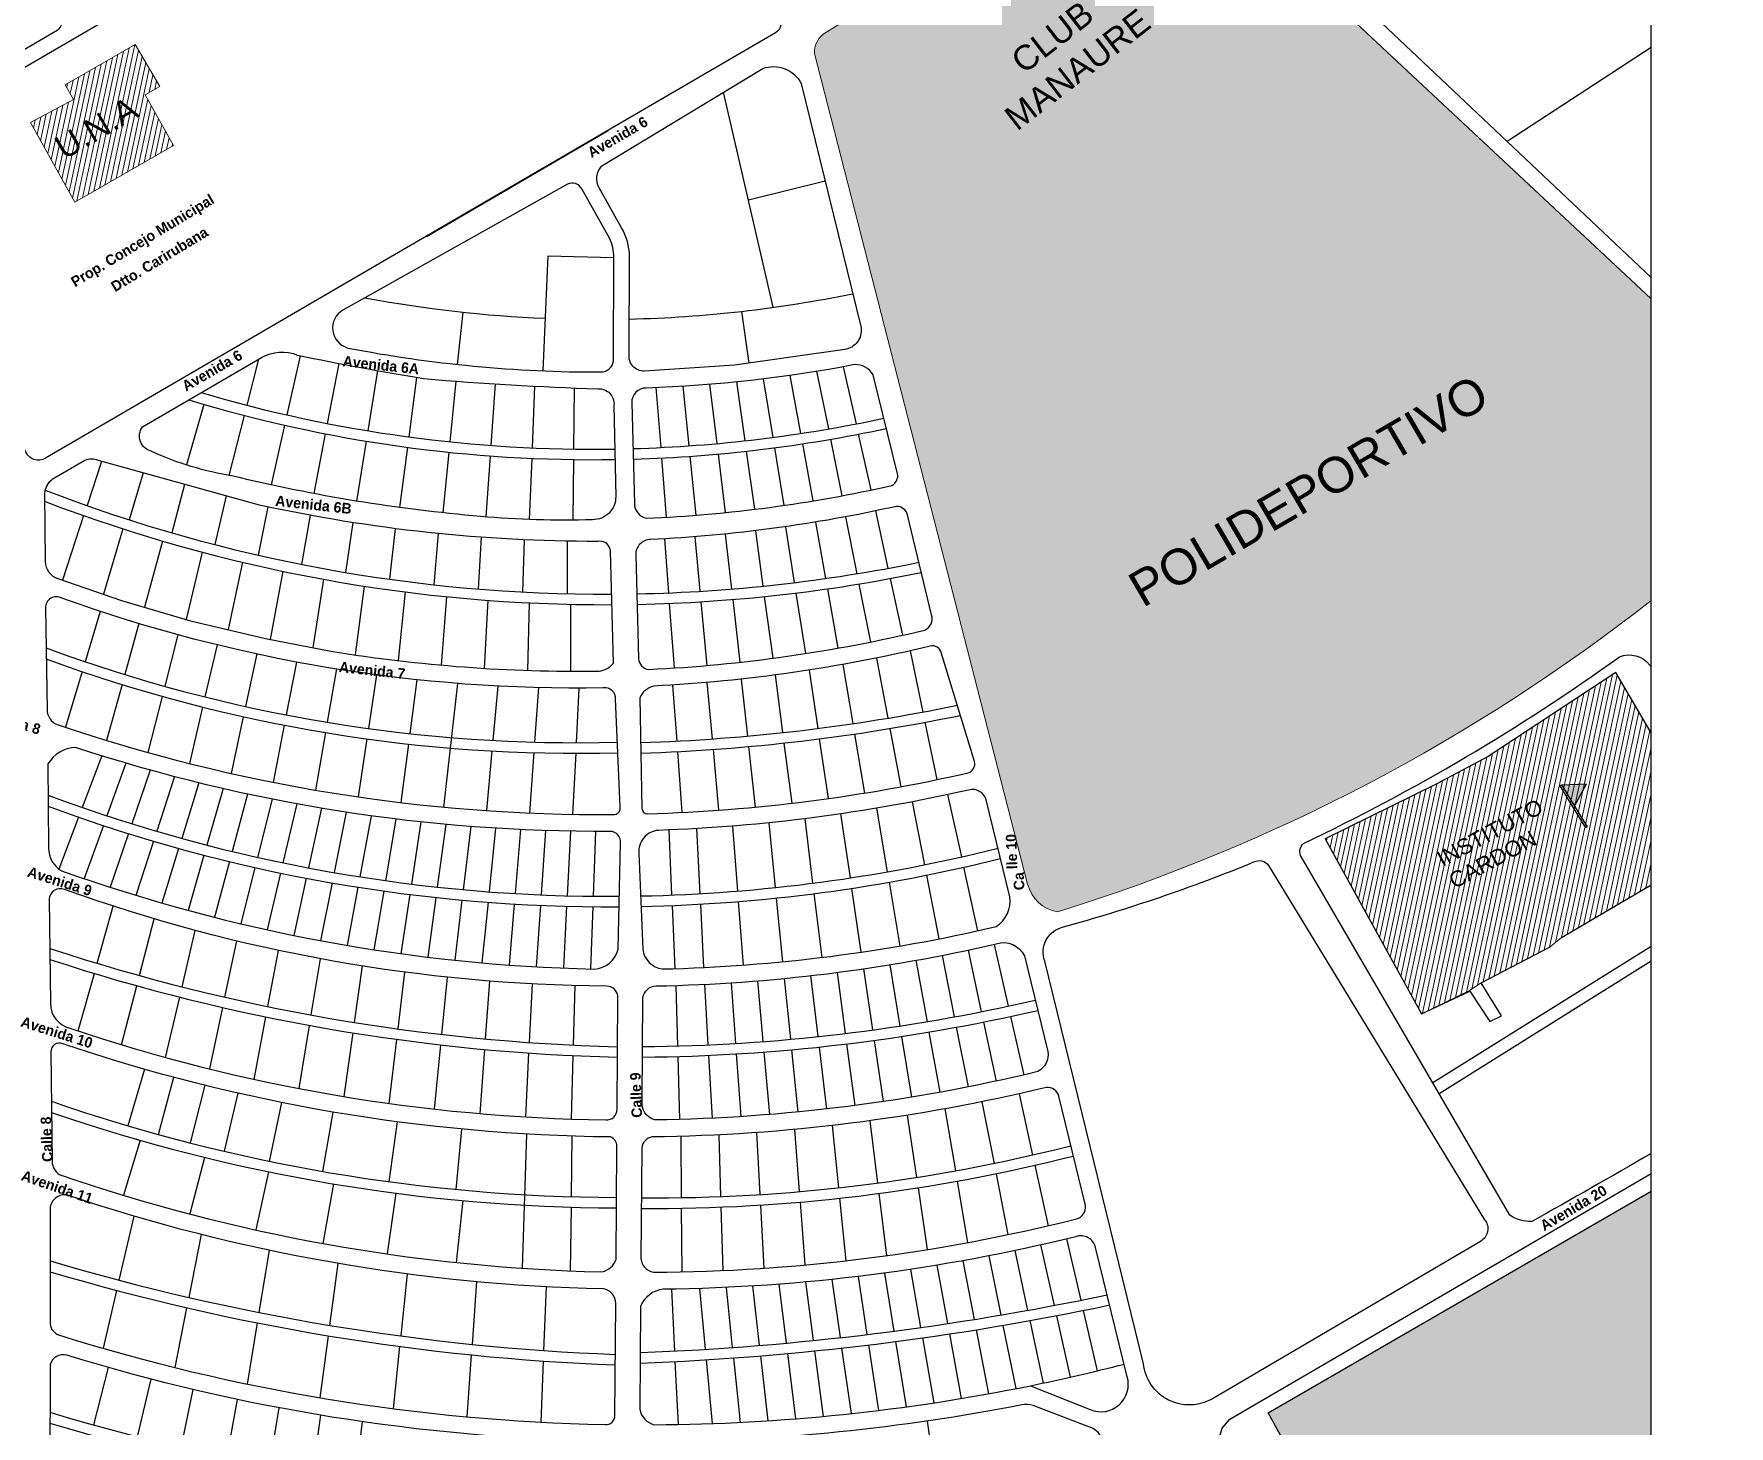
# Model space of a CAD drawing. Header units: millimetres. Extents: x 2890 to 6602, y 1274 to 4283.
# Drawn here: x 4400 to 5206, y 2314 to 2976 of the extents above; entities that cross this region are included whole.
import ezdxf

# ---------------------------------------------------------------- set-up
doc = ezdxf.new("R2010")
doc.units = ezdxf.units.MM
for name, color, linetype, lineweight in [('EDUCACION', 160, 'Continuous', 0), ('ESTADIOS', 90, 'Continuous', 0), ('URB-TRAILERS', 60, 'Continuous', 0)]:
    doc.layers.add(name, color=color, linetype=linetype, lineweight=lineweight)
doc.layers.add('LETRAS', color=7, linetype='Continuous')
doc.styles.add('ROMANS', font='')
doc.styles.get("Standard").update_dxf_attribs({"font": 'arial.ttf'})
doc.styles.get('ROMANS').set_extended_font_data('Berlin Sans FB Demi', bold=True)
pattern_1 = [(78, (-265.4256675649267, -24546.84977734087), (-2.236045415277479, 0.4752861252093981), [])]

msp = doc.modelspace()

# ---------------------------------------------------------------- hatches: boundary and pattern name
msp.add_hatch(color=256).paths.add_polyline_path([(5126.501445958571, 2618.846819277772), (5132.666286965023, 2608.773324023386), (5138.301341926161, 2619.339796374005)])
at = {"layer": 'EDUCACION'}
h = msp.add_hatch(dxfattribs=at)
h.set_pattern_fill('ANSI31', color=256, scale=0.72, angle=33)
h.set_pattern_definition(pattern_1)
h.paths.add_polyline_path([(4448.048227679257, 2971.009086543722), (4414.816669451608, 2951.836387889706), (4418.775549237977, 2944.886326489416), (4398.233285842638, 2933.887474598864), (4419.372955529845, 2896.05103503396), (4466.239122843497, 2922.942042611626), (4452.8118475302, 2947.146528117649), (4459.770286098273, 2951.006675047064)])
h = msp.add_hatch(dxfattribs=at)
h.set_pattern_fill('ANSI31', color=256, scale=0.72, angle=33)
h.set_pattern_definition(pattern_1)
h.paths.add_polyline_path([(5152.277967861452, 2672.333858271281), (5169.070796825161, 2643.654242725765), (5169.070796825161, 2571.292830666199), (5126.401876618742, 2546.193660103402), (5121.130831738183, 2541.834243984114), (5088.306443657557, 2524.62125569667), (5082.70268657742, 2520.938402378829), (5059.80661459646, 2509.881123782055), (5014.025416019203, 2593.222798786045), (5067.000181983915, 2619.164194354808), (5091.475971347478, 2632.301817718088)])
at = {"layer": 'ESTADIOS'}
h = msp.add_hatch(dxfattribs=at)
h.set_pattern_fill('AR-SAND', color=256, scale=0.05)
h.set_pattern_definition([(37.50000000000001, (-265.4256675649267, -24546.84977734087), (-0.08000156479920228, 2.447066186646712), [0, -1.9304, 0, -2.159, 0, -2.06375]), (7.499999999999999, (-265.4256675649267, -24546.84977734087), (2.247616415690013, 3.584125502841772), [0, -1.0414, 0, -1.7399, 0, -0.6667500000000001]), (327.5, (-266.9877675649268, -24546.84977734087), (3.95496185120729, 0.007185923392728811), [0, -0.635, 0, -2.286, 0, -2.9845]), (317.5, (-266.9877675649268, -24546.84977734087), (3.817782262361486, 1.114646616286082), [0, -0.3175, 0, -1.4986, 0, -1.7145])])
edge = h.paths.add_edge_path()
edge.add_line((4917.159343564364, 3063.747092055774), (4775.260591642374, 2975.953647681842))
edge.add_arc((4782.194526098139, 2967.296929507328), 11.09135774329832, 128.694337375827, 182.5459707909631)
edge.add_line((4771.114116607848, 2966.804240845718), (4872.528631478786, 2571.599708718865))
edge.add_arc((4889.884438177423, 2576.053627153646), 17.91818672701385, 194.3928909828052, 259.7403433235466)
edge.add_arc((4625.906497136923, 3399.137055401606), 880.2337910625843, 287.233685842404, 308.1023551148525)
edge.add_arc((-4769982.306341537, 2778.277508742308), 4775151.377678235, 359.9991384316784, 360.0008615683216)
edge.add_line((5169.070796825161, 2850.082433867579), (4944.289835346053, 3060.292426622625))
edge.add_arc((4928.335951836003, 3043.261093832711), 23.33650992871575, 46.87087917993927, 118.6156917534111)
at = {"layer": 'URB-TRAILERS'}
h = msp.add_hatch(dxfattribs=at)
h.set_pattern_fill('BRICK', color=256, scale=0.2, angle=38)
h.set_pattern_definition([(38, (-265.4256675649267, -24546.84977734087), (-0.7818900736635858, 1.000773657080537), []), (128, (-265.4256675649267, -24546.84977734087), (-2.001547314161074, -1.563780147327171), [1.27, -1.27]), (128, (-264.4248939078461, -24546.06788726721), (-2.001547314161074, -1.563780147327171), [-1.27, 1.27])])
h.paths.add_polyline_path([(5169.070796825161, 2425.572793323799), (4987.009556896292, 2320.052940187662), (5120.720033437776, 2077.386167278432), (5169.070796825161, 2106.396533001422)])

# ---------------------------------------------------------------- linework, layer by layer
for p, q in [((5169.070796825161, 2969.618003852829), (5100.660611153411, 2924.930973496673)), ((4751.543588949889, 2846.011773618516), (4727.938809679804, 2948.388295774969)), ((4586.657810552517, 2879.762908480748), (4673.02257382847, 2930.172507410788)), ((4739.741199314846, 2897.200034696742), (4776.184418176154, 2906.123871555296)), ((4644.294343579279, 2870.451691832578), (4641.994078105145, 2815.801833448996)), ((4644.294343579279, 2870.451691832574), (4675.725019145762, 2869.731280350744)), ((4601.433663226415, 2818.828178835864), (4604.100688592347, 2843.685511269122)), ((4736.464736883011, 2844.104398616254), (4739.993885993551, 2819.469443750934)), ((4526.468472643012, 2823.005593193076), (4520.189686644972, 2794.823226529056)), ((4506.64588258923, 2821.279055790436), (4501.094662039843, 2799.454098391167)), ((4544.891671531835, 2819.34408693161), (4539.414453303086, 2790.764496947696)), ((4563.355592164435, 2815.901431906076), (4558.751822990471, 2787.281528034956)), ((4777.906395364182, 2788.162488491339), (4772.303473666473, 2815.573443589931)), ((4791.066434227381, 2790.577361101364), (4784.934336705308, 2817.749284406828)), ((4581.873606098989, 2812.675377226903), (4578.184556296955, 2784.377424883757)), ((4600.581601264319, 2810.886751762809), (4597.695328794984, 2782.054776523851)), ((4619.317490194157, 2809.599795721914), (4617.266746484486, 2780.315653613673)), ((4638.05824301148, 2808.526960913306), (4636.881361299743, 2779.161606594352)), ((4656.818148946807, 2807.667421623591), (4656.521686664471, 2778.593664307463)), ((4698.163877403177, 2779.329587634343), (4695.89097034334, 2807.811621858323)), ((4711.519980331744, 2780.125041696569), (4708.676688087696, 2808.473094044358)), ((4724.857150240336, 2781.191874126241), (4721.448792184155, 2809.387822498865)), ((4738.169873651665, 2782.529643903522), (4734.202401318597, 2810.555581013769)), ((4751.452647194436, 2784.137798005307), (4746.932635478857, 2811.976054682457)), ((4764.699979878375, 2786.015671633791), (4759.634617341246, 2813.648839769106)), ((4480.769758999795, 2799.84619650193), (4472.510841501188, 2771.0087726888)), ((4499.862137497837, 2794.608354039366), (4492.594133478448, 2766.033759193112)), ((4519.102380211461, 2789.942845417982), (4512.769867173253, 2761.519324628603)), ((4538.473334319915, 2785.853829973729), (4533.020456539708, 2757.401246073971)), ((4557.957730472272, 2782.34495309455), (4553.369319699402, 2753.820526634717)), ((4784.399805484194, 2756.39503164661), (4778.908170331401, 2783.261543925832)), ((4798.164287165002, 2759.126081182832), (4792.167643182889, 2785.697796617168)), ((4577.538198183169, 2779.419342970515), (4573.804522484033, 2750.779074427482)), ((4597.197281318718, 2777.079607804993), (4594.314115469218, 2748.278665667417)), ((4616.917453658803, 2775.327833489448), (4614.885353991038, 2746.309923953361)), ((4636.681134521816, 2774.165581743825), (4635.514455638468, 2745.054806681014)), ((4700.812693929042, 2746.136992883849), (4698.561801511471, 2774.343159341147)), ((4714.831184738568, 2747.111834540195), (4712.019201210582, 2775.147734268524)), ((4728.823272365959, 2748.381772355725), (4725.457461515876, 2776.225745141651)), ((4742.78254837976, 2749.94604382088), (4738.871027160123, 2777.576746319613)), ((4756.702628411039, 2751.803739189853), (4752.254353084669, 2779.200179309547)), ((4770.577155845711, 2753.953802325187), (4765.601906731705, 2781.095372997493)), ((4431.984110529023, 2772.728608520002), (4425.128553123723, 2751.657189195542)), ((4451.784586251462, 2767.254305518417), (4445.213007318747, 2744.90439365894)), ((4656.470704437977, 2773.593888724273), (4656.176963042387, 2744.786966029834)), ((4471.552634441335, 2761.788967863998), (4465.482197189891, 2738.728190145542)), ((4491.320564445112, 2756.323662884878), (4485.919573443301, 2733.13362137326)), ((4511.166288576504, 2751.073963517064), (4506.508449465103, 2728.125255169572)), ((4423.481666245684, 2746.936173858819), (4413.48372052899, 2716.22098217552)), ((4531.283223234758, 2747.073413035224), (4527.232014945586, 2723.707180742017)), ((4551.494628746878, 2743.628374558854), (4548.073349604426, 2719.883005339451)), ((4757.392191930476, 2741.639117250535), (4761.552577201146, 2715.035184576732)), ((4771.68763744855, 2743.840057919347), (4776.441852645484, 2717.010574183662)), ((4785.926038809982, 2746.34483586403), (4791.288065877833, 2719.287115423379)), ((4800.100669133232, 2749.15181230182), (4806.085126419529, 2721.863874372487)), ((4442.147201111538, 2740.638135334145), (4432.916653893248, 2709.51306625831)), ((4460.972409882397, 2734.834774599159), (4452.525480583657, 2703.324714021844)), ((4571.785809694878, 2740.740716071198), (4569.01543700566, 2716.655851306815)), ((4592.142054935753, 2738.411953349168), (4590.041178451201, 2714.028353535817)), ((4612.548643820689, 2736.643251249413), (4611.133406941492, 2712.002657313612)), ((4632.9908522979, 2735.435424960516), (4632.274901191947, 2710.580416571232)), ((4653.45395891136, 2734.788941214562), (4653.448399693699, 2709.762792533175)), ((4699.776110944807, 2735.900809877966), (4701.687228514272, 2710.159490286183)), ((4714.231560273097, 2736.873271512645), (4716.687532328109, 2710.923409685724)), ((4728.657313988903, 2738.154492741999), (4731.669287414119, 2711.990977903358)), ((4743.04647761369, 2739.743490945078), (4746.626347689235, 2713.361756982183)), ((4479.94418502699, 2729.530132391642), (4472.270248795692, 2697.552598244568)), ((4499.049316963479, 2724.727902203896), (4492.244711076309, 2692.667110533383)), ((4518.274503256959, 2720.431427711042), (4512.276962304871, 2687.979224430564)), ((4537.606357881623, 2716.64370044292), (4532.473659370535, 2684.085856387878)), ((4557.031420541115, 2713.367357701153), (4552.752106731748, 2680.628562752819)), ((4576.536166040617, 2710.604680722855), (4573.140666660708, 2677.942525108253)), ((4762.325526742203, 2710.092493885203), (4766.828655568133, 2681.296858790777)), ((4777.314749390943, 2712.084552103231), (4782.314710171004, 2683.868251226856)), ((4792.260551732406, 2714.37978279477), (4797.730369578886, 2686.778131352387)), ((4807.156802432706, 2716.977244369314), (4813.067789476171, 2690.024316171045)), ((4431.422381959057, 2701.376077649961), (4424.280055472643, 2677.425269394777)), ((4596.107013704098, 2708.357593092263), (4593.590303007067, 2675.821793303813)), ((4615.730336830214, 2706.627659401397), (4614.08468781861, 2674.267581297615)), ((4635.39247218024, 2705.416084160664), (4634.607479840227, 2673.280596388066)), ((4655.079729491457, 2704.723710960198), (4655.142341968874, 2672.861039912797)), ((4702.057630177337, 2705.170457827567), (4704.339702002347, 2674.432662771123)), ((4717.158902339042, 2705.942902424619), (4720.027580746234, 2675.632375014268)), ((4732.241432399098, 2707.021039032373), (4735.677083080368, 2677.177250628621)), ((4747.299032932729, 2708.404425358381), (4751.28012029509, 2679.065933887904)), ((4449.802136704246, 2695.565608858912), (4443.098918275007, 2671.3315467823)), ((4468.34030862069, 2690.245768392047), (4462.087579634771, 2665.747879291585)), ((4487.02218545901, 2685.421544820138), (4481.230520133234, 2660.679747940229)), ((4505.832874510041, 2681.097402127419), (4500.512018017728, 2656.132072129992)), ((4524.757323674669, 2677.27727254854), (4519.916172013345, 2652.109201507558)), ((4800.705842550955, 2679.181616708428), (4806.080326287399, 2650.569686076497)), ((4816.652767696542, 2682.595052798609), (4822.690756385386, 2653.494906770123)), ((4422.871058510579, 2672.700392124788), (4414.977699102651, 2646.231098397016)), ((4543.780342834065, 2673.964550322499), (4539.426924478095, 2648.614908822717)), ((4562.886625479013, 2671.162086376054), (4559.028084856625, 2645.652383798176)), ((4736.224787464494, 2669.154957388858), (4739.221959707962, 2642.027157301235)), ((4752.430821343513, 2671.113966784632), (4755.987061831953, 2643.687929659342)), ((4768.585781399058, 2673.439143676474), (4772.7224875417, 2645.665587248389)), ((4784.680494880507, 2676.128959311241), (4789.422240318509, 2647.959690491639)), ((5152.277967861452, 2672.333858271281), (5091.587805055669, 2632.375449042686)), ((5169.070796825161, 2643.654242725764), (5152.277967861452, 2672.333858271281)), ((4441.780572793327, 2666.565348786705), (4434.431260063106, 2639.995470032975)), ((4460.86129512988, 2660.943356038765), (4454.049068957881, 2634.253384081762)), ((4582.060770555456, 2668.872183947648), (4578.703353385863, 2643.224228023769)), ((4601.287304484013, 2667.096595160753), (4594.774432396015, 2608.239716465926)), ((4620.550703310046, 2665.836518553707), (4618.2106134341, 2639.97846653611)), ((4639.835414940944, 2665.092597571281), (4638.009675339588, 2639.163091919108)), ((4659.125881427141, 2664.864920021136), (4657.81703459689, 2638.886545841108)), ((4703.696402206837, 2666.340204546038), (4705.626712596454, 2639.657459298759)), ((4719.976896937203, 2667.563374221102), (4722.433178177396, 2640.683596240407)), ((4480.097599539738, 2655.839949777069), (4473.817099118885, 2629.009866031493)), ((4499.473655406076, 2651.260099864935), (4493.72114677543, 2624.269468472291)), ((4518.973450484074, 2647.208201894157), (4513.746849235195, 2620.03626415348)), ((4807.003584837217, 2645.65457034108), (4812.210359852848, 2617.935464121997)), ((4823.706789091094, 2648.598127125525), (4829.367064433066, 2621.318374297031)), ((4538.58081425698, 2643.688069952484), (4533.879703357062, 2616.313839814392)), ((4558.279441594666, 2640.70293041192), (4554.105084281238, 2613.105290801365)), ((4578.052916667598, 2638.255416750496), (4574.408264380369, 2610.413216481996)), ((4739.771153279071, 2637.056334073127), (4742.95504836429, 2608.238480991763)), ((4756.630150050037, 2638.72837717651), (4760.344281051736, 2610.084674628283)), ((4773.459240471758, 2640.71907947845), (4777.689553523536, 2612.317052793292)), ((4790.252394502178, 2643.027996737247), (4794.981392204082, 2614.934458344275)), ((4432.164349866284, 2632.651943479649), (4422.889476929062, 2608.134508998627)), ((4443.624655117446, 2629.176562655854), (4434.622889623242, 2604.159208214419)), ((4617.758338103798, 2634.98081275475), (4615.188712723698, 2606.586387639974)), ((4637.65711717804, 2634.155992968185), (4635.636184809653, 2605.454322023531)), ((4657.564458272165, 2633.873337174467), (4656.101902622389, 2604.844105448638)), ((4705.987561560944, 2634.669431961792), (4708.08272481521, 2605.707920038213)), ((4722.888280772091, 2635.703280263692), (4725.531356459396, 2606.779357995168)), ((5091.587805055669, 2632.375449042686), (5066.874219805939, 2619.096513212578)), ((4455.129442874108, 2625.876047867309), (4446.419391058132, 2600.375223056751)), ((4466.676265216294, 2622.750786815733), (4458.275862023047, 2596.783554080494)), ((4478.262677593456, 2619.801139953025), (4470.189167450251, 2593.3851509886)), ((4489.886238867436, 2617.027440800483), (4482.156157243943, 2590.180912380994)), ((4501.54451134359, 2614.429996256556), (4494.173667113195, 2587.171685516953)), ((4834.495134146856, 2614.187320898141), (4841.002965515368, 2584.539953851471)), ((5125.648496441956, 2618.324825865368), (5126.501445958687, 2618.846819277306)), ((5125.648496441956, 2618.324825865368), (5131.81333744835, 2608.251330611448)), ((5126.501445958687, 2618.846819277306), (5138.301341926161, 2619.339796374238)), ((5126.501445958687, 2618.846819277306), (5132.666286965081, 2608.773324023386)), ((5132.666286965081, 2608.773324023386), (5138.301341926161, 2619.339796374238)), ((4513.235060790606, 2612.009086892841), (4506.238519408646, 2584.358266091086)), ((4524.955456449563, 2609.764967238049), (4518.347523962726, 2581.741398022938)), ((4536.703271032787, 2607.697866049562), (4530.497478933209, 2579.321773260282)), ((4548.47608071302, 2605.807986572428), (4542.685171649827, 2577.100031596142)), ((4783.59466099258, 2605.045096738387), (4788.059944637624, 2574.539871077838)), ((4800.622596114536, 2607.723636111557), (4805.784585700366, 2577.456779300052)), ((4817.591823584281, 2610.771391000059), (4823.435530156592, 2580.790758031689)), ((5131.81333744835, 2608.251330611448), (5137.830500847374, 2598.419144042221)), ((5132.666286965081, 2608.773324023386), (5138.683450364222, 2598.941137454159)), ((4421.119714813775, 2603.45627491367), (4411.794393542273, 2578.805484025636)), ((4432.929431472774, 2599.452815584074), (4423.85249481932, 2574.226548398142)), ((4560.271465103498, 2604.095506785447), (4554.907379463758, 2575.076760499646)), ((4572.087007229469, 2602.560579634162), (4567.160870599761, 2573.25249496067)), ((4583.920293491733, 2601.203333250504), (4579.442405010715, 2571.627717348379)), ((4595.768913622738, 2600.023871158955), (4591.748735234341, 2570.202857283685)), ((4607.630460635846, 2599.022272468951), (4604.07660725189, 2568.978291525643)), ((4619.502530768293, 2598.198592053423), (4616.422761348575, 2567.954343871835)), ((4631.382723418458, 2597.552860713337), (4628.783932975492, 2567.13128507274)), ((4643.268641077971, 2597.085085328009), (4641.156853612823, 2566.50933276016)), ((4655.157889259281, 2596.795248991209), (4653.538251634104, 2566.088651389658)), ((4667.048076419223, 2596.683311132841), (4665.924853171288, 2565.869352197077)), ((4703.374412678379, 2566.431544660342), (4702.069417045618, 2597.387278636247)), ((4715.040244660326, 2598.040268881049), (4716.621982899405, 2567.071878678394)), ((4732.23079319975, 2599.233617318655), (4734.5425483735, 2568.306620541475)), ((4749.391534649902, 2600.799306259926), (4752.429022025255, 2569.963519658776)), ((4766.515233348453, 2602.736709220385), (4770.271460428634, 2572.041654929016)), ((5138.683450364222, 2598.941137454159), (5137.830500847374, 2598.419144042221)), ((4444.802684653783, 2595.641916337291), (4436.096042154322, 2570.151073141648)), ((4456.736334851555, 2592.024584844766), (4448.405429256, 2566.272182309024)), ((4468.727226590751, 2588.601777595096), (4460.777548725254, 2562.590959618675)), ((4480.772189260332, 2585.374399641106), (4473.209274644868, 2559.108441266074)), ((4492.868037951915, 2582.343304360543), (4485.697463253706, 2555.825615586254)), ((4505.011574301921, 2579.509293230424), (4498.238953627672, 2552.743422724058)), ((4517.199587337281, 2576.873115615118), (4510.830568367435, 2549.862754312343)), ((4529.428854324477, 2574.435468568189), (4523.469114292884, 2547.184453158249)), ((4541.696141621695, 2572.196996648093), (4536.151383144257, 2544.709312937713)), ((4806.625209038313, 2572.527860754401), (4811.80161172577, 2542.176494031372)), ((4824.392125452194, 2575.883028305389), (4830.301893065286, 2545.563474860311)), ((4842.075000979366, 2579.656141243488), (4848.717619208312, 2549.394733159464)), ((4553.998205533851, 2570.158291747734), (4548.874152289948, 2542.43807789839)), ((4566.331793170292, 2568.319892937975), (4561.634185440907, 2540.371442571125)), ((4578.693643304917, 2566.68228632507), (4574.428233371643, 2538.510051490185)), ((4591.080487238499, 2565.245904922161), (4587.253034647718, 2536.854498922358)), ((4752.919184727511, 2564.98751461946), (4755.90285324621, 2534.698083138125)), ((4770.87880262723, 2567.078589235337), (4774.591115746416, 2536.742390089849)), ((4788.784128699644, 2569.592503791063), (4793.227698908641, 2539.235616583143)), ((5126.401876618742, 2546.193660103402), (5169.070796825161, 2571.292830666201)), ((4429.983206602007, 2533.939411023413), (4437.644149879082, 2561.117481778273)), ((4603.489049662996, 2564.011128534751), (4600.105316359727, 2535.40532860513)), ((4615.916049527599, 2562.978283660296), (4612.981794863688, 2534.163033494128)), ((4628.358200906304, 2562.147643401872), (4625.879176527772, 2533.128055519933)), ((4640.812213866769, 2561.519427395949), (4638.79415848531, 2532.30078535453)), ((4653.274795340233, 2561.093801754326), (4651.723429394017, 2531.681562187488)), ((4665.742649992263, 2560.870879020206), (4664.663670201328, 2531.270673512116)), ((4704.850633214069, 2531.41419360919), (4703.585010451813, 2561.435965758264)), ((4716.877034430839, 2562.07829936669), (4718.41535837561, 2531.959904930251)), ((4734.915259088781, 2563.320442411014), (4737.173924746268, 2533.103684900091)), ((4450.106259429725, 2528.116343494689), (4457.065239667832, 2555.096914804994)), ((4470.354296346055, 2522.743972362106), (4476.64125797717, 2549.583116441502)), ((4490.717224449895, 2517.824975554918), (4496.357636560774, 2544.580524983891)), ((4511.184893571117, 2513.361805011976), (4516.199661631506, 2540.093092374324)), ((4844.275060391525, 2540.245201963334), (4850.505376915223, 2510.903172892979)), ((4856.630365953621, 2542.970455365746), (4863.343485621855, 2513.564263737607)), ((5169.070796825161, 2541.973511452381), (5065.274617400322, 2477.0799379308)), ((4531.747101330057, 2509.356685459511), (4536.152492632003, 2536.124278804563)), ((4552.393598223009, 2505.811613302197), (4556.201181225961, 2532.677048144556)), ((4806.955682479544, 2533.258105916996), (4811.768959906468, 2504.096032213783)), ((4819.434415550459, 2535.388268140264), (4824.715128433684, 2506.168509019814)), ((4831.875311846462, 2537.717543317819), (4837.628264034614, 2508.437731044795)), ((5169.070796825161, 2534.921517307085), (5068.283381113815, 2471.909028718811)), ((4420.913923446145, 2501.76509378973), (4428.627623334858, 2529.130324646422)), ((4573.114092731245, 2502.728355628015), (4576.330690470298, 2529.753864205743)), ((4593.898256450948, 2500.10844932742), (4596.525914127911, 2527.356687846578)), ((4614.73572924154, 2497.953200327279), (4616.771696080459, 2525.48697492577)), ((4635.616124389834, 2496.263682939875), (4637.052849800388, 2524.145675106584)), ((4718.82599683157, 2523.970818323894), (4720.473431884054, 2495.132102111834)), ((4731.475809074738, 2524.691808150669), (4733.566561850878, 2495.816490392334)), ((4744.111301369927, 2525.615332133092), (4746.647762630212, 2496.700020707281)), ((4756.729086257782, 2526.741083938737), (4759.714005515682, 2497.782488491818)), ((4769.325783538225, 2528.068696060748), (4772.762265264136, 2499.063643120865)), ((4781.898021503668, 2529.597740012035), (4785.789520796083, 2500.543187967126)), ((4794.442438166416, 2531.327726547904), (4798.792755895151, 2502.220780469778)), ((4441.614171453432, 2495.191780214121), (4448.85805899976, 2523.276961924696)), ((4462.487225101964, 2489.159313986252), (4469.214205381062, 2517.876905014075)), ((4656.529033787429, 2495.040739327443), (4657.354177841311, 2523.333231513646)), ((4705.213429019615, 2523.421860774029), (4706.015679437582, 2494.608214014998)), ((4483.517513275053, 2483.672820636791), (4489.685901933957, 2512.932850651642)), ((4504.689290006455, 2478.736904440712), (4510.262930306272, 2508.447267654846)), ((4864.456191390876, 2508.690160386751), (4870.806762899195, 2480.872076999166)), ((4525.986654659812, 2474.355641650566), (4530.93501945978, 2504.422395682147)), ((4547.393572396676, 2470.53257461982), (4551.691850818152, 2500.860244109105)), ((4825.604274915052, 2501.248596390054), (4830.785715510387, 2472.578140442033)), ((4838.592160054945, 2503.531955087866), (4844.174202178948, 2475.121994402386)), ((4851.543798427502, 2506.012667878559), (4857.515848453245, 2477.88695952995)), ((4568.89389489001, 2467.270706829301), (4572.523063438938, 2497.762591020578)), ((4590.471381239428, 2464.572498827652), (4593.418259206862, 2495.13098231942)), ((4612.109719043952, 2462.439865094343), (4614.367008045887, 2492.966730952273)), ((4747.084675522335, 2491.719273498765), (4749.691457196802, 2462.002318969818)), ((4760.226648623991, 2492.809012461315), (4763.278228524313, 2463.203699830675)), ((4773.350518631046, 2494.098588332224), (4776.84188182628, 2464.630317470622)), ((4786.453247021211, 2495.58770250959), (4790.378427665174, 2466.281680142302)), ((4799.531800167851, 2497.276010194101), (4803.883888524059, 2468.15721726671)), ((4812.583150042338, 2499.163120468885), (4817.354300587234, 2470.2562797659)), ((4452.525972109597, 2483.540510110651), (4444.610387178234, 2456.647161065069)), ((4633.792545587703, 2460.874171831568), (4635.358853147324, 2491.270916252738)), ((4655.503469093664, 2459.876235689138), (4656.383316211347, 2490.044383402294)), ((4706.154829175794, 2489.610508418765), (4706.987622355974, 2459.699887022233)), ((4720.758594381062, 2490.140269315066), (4722.46456707219, 2460.276838747176)), ((4733.92764204059, 2490.82962377991), (4736.085567412152, 2461.026587517706)), ((4459.171116988388, 2452.486633091469), (4466.432103892055, 2479.702449312058)), ((4481.150835587066, 2475.917656551966), (4474.134949475305, 2448.50760970254)), ((4496.935262215239, 2472.171595136307), (4490.44701853678, 2444.507529976486)), ((4517.628071768493, 2467.743809222057), (4511.827177169915, 2439.704954888925)), ((4850.808010557545, 2468.110053278912), (4856.550236681652, 2438.762423334177)), ((4868.448110855975, 2471.89097402085), (4874.858990658898, 2442.735329913626)), ((4542.11283762287, 2463.201704539529), (4537.17712004209, 2434.953295157141)), ((4815.305915224495, 2461.687231265164), (4819.680735071747, 2432.096955182223)), ((4833.091491525393, 2464.708338982658), (4838.154179051317, 2435.215661071225)), ((4572.590953780126, 2458.585962820997), (4568.729499177095, 2430.062861763919)), ((4603.302540288667, 2455.081693980769), (4600.537608831023, 2426.379113896971)), ((4634.23968286433, 2452.701059138471), (4632.108556544276, 2388.885342142591)), ((4655.730538174561, 2451.720974795876), (4655.404953780198, 2422.920311640121)), ((4707.557057777605, 2451.618195486833), (4707.774905438412, 2422.451798837253)), ((4725.601244527094, 2452.332279267272), (4726.502444711442, 2422.974992554274)), ((4743.620973829362, 2453.433111556077), (4745.212789019542, 2423.932841582445)), ((4761.608759557167, 2454.919938994178), (4763.8958516271, 2425.324829545912)), ((4779.557137117294, 2456.791899532745), (4782.541560506057, 2427.150206024787)), ((4797.458663150581, 2459.048022953196), (4801.139863765721, 2429.407986959682)), ((4450.46660294604, 2449.737850856606), (4442.531282130954, 2423.572713296336)), ((4481.04661220898, 2441.620897075259), (4473.995745957722, 2414.68662004825)), ((4875.932804274823, 2437.851799324092), (4882.260547970774, 2409.074244780531)), ((4511.527750442693, 2434.745666823731), (4505.401716351877, 2407.099235862533)), ((4542.449692555201, 2428.979794282942), (4537.303225192682, 2400.667761373078)), ((4820.412047016821, 2427.150529246293), (4824.755807683321, 2397.770330324335)), ((4839.000134793765, 2430.287547275616), (4844.010766482069, 2401.098120561207)), ((4857.510380167233, 2433.855278422138), (4863.182335982902, 2404.866789159681)), ((4572.000807479565, 2424.583924174904), (4567.826934470356, 2395.690509456012)), ((4603.853378796518, 2421.045288397442), (4600.765065264492, 2391.586480023153)), ((4764.281114927891, 2420.339499176745), (4766.590970818294, 2390.449824517457)), ((4783.042464123805, 2422.175164088642), (4786.035830743461, 2392.44464521158)), ((4801.756137663579, 2424.445915498741), (4805.427475864881, 2394.88528900549)), ((4447.35330694096, 2413.681812971142), (4440.315920675425, 2383.2406045095)), ((4655.348423932365, 2417.919773733988), (4655.006204208965, 2387.647576572544)), ((4707.812251509702, 2417.451743640394), (4708.038570331365, 2387.151190962987)), ((4726.65586674626, 2417.977152182683), (4727.582166318558, 2387.802233670248)), ((4745.482204308158, 2418.939910368927), (4747.103028684762, 2388.902028468655)), ((4479.421209150996, 2404.93098398745), (4473.490521512711, 2375.01521001524)), ((4511.810912337188, 2397.425871773749), (4506.907577148173, 2367.838048462377)), ((4854.084511282293, 2394.768638326418), (4859.813919250613, 2366.616874332935)), ((4866.418274940567, 2397.270607050555), (4872.492138666425, 2368.843211200659)), ((4878.710356977544, 2399.952165781236), (4885.148117872912, 2371.192682147313)), ((4890.957867247491, 2402.812506627407), (4897.780660989864, 2373.665065168286)), ((4544.468337614096, 2391.179541748413), (4540.533974733065, 2361.716231676309)), ((4816.862270134696, 2388.347528321064), (4821.657809392379, 2360.678713604814)), ((4829.30358018464, 2390.306428540333), (4834.395553706117, 2362.53443265736)), ((4841.711972474721, 2392.447012784999), (4847.114657607173, 2364.513881913662)), ((4577.338811356642, 2386.202292586046), (4574.336393982405, 2356.655825744826)), ((4610.367227518239, 2382.501627241704), (4608.281340191928, 2352.661845007259)), ((4643.498211381298, 2380.082234613156), (4642.335177427882, 2349.738247085769)), ((4703.105283400098, 2378.95854196904), (4704.552601431153, 2349.475811556708)), ((4716.502762473806, 2379.275587239229), (4719.229550054076, 2350.305828097319)), ((4729.100422752156, 2379.764610765184), (4732.072963809133, 2351.166378223969)), ((4741.689018338403, 2380.438435482817), (4744.907405748228, 2352.151732736859)), ((4754.26554278949, 2381.296870468747), (4757.731663127987, 2353.261798528535)), ((4766.826994400031, 2382.339667705192), (4770.54452416738, 2354.496470707413)), ((4779.370377382405, 2383.566522207281), (4783.34477816224, 2355.855632607693)), ((4791.892703043482, 2384.977072175224), (4796.131215599656, 2357.339155800367)), ((4804.390990957529, 2386.570899171215), (4808.902628272254, 2358.946900105369)), ((4439.189165521313, 2378.366665913926), (4432.814891033172, 2350.793841123067)), ((4472.517729932859, 2370.108222023314), (4466.874005606359, 2341.639958036)), ((4506.089713078505, 2362.9028733921), (4501.265372373993, 2333.791720501972)), ((4873.537396303967, 2363.951110559507), (4879.883593898448, 2334.249115371203)), ((4886.240880034661, 2366.31097311565), (4892.787606581445, 2337.064705968091)), ((4898.920824419281, 2368.794209025246), (4905.646045202906, 2340.063605918639)), ((4539.871848592355, 2356.757759776162), (4535.933208579505, 2327.26241949616)), ((4822.512106280431, 2355.749678299703), (4827.870184847033, 2324.835181487523)), ((4835.297723165685, 2357.613934463257), (4840.927264669866, 2326.910003498625)), ((4848.064614391073, 2359.602385774938), (4853.950491993858, 2329.171038150448)), ((4860.811573596172, 2361.714844343353), (4866.9369145467, 2331.617641670352)), ((4573.830661869233, 2351.678970348045), (4570.821135576972, 2322.062545408228)), ((4607.932503234556, 2347.671537663223), (4605.872340447296, 2318.19975931552)), ((4745.472930844639, 2347.181280687265), (4748.983589608792, 2316.325778145582)), ((4758.345477032657, 2348.297078526116), (4762.181154260663, 2317.272914179531)), ((4771.206568880221, 2349.537951875124), (4775.36280722406, 2318.408957564544)), ((4784.054991125774, 2350.903783482528), (4788.525537038078, 2319.733599324397)), ((4796.88952970492, 2352.394444289092), (4801.666339238938, 2321.246474172181)), ((4809.708971865149, 2354.009793440312), (4814.782217513256, 2322.947160682415)), ((4435.120395499708, 2341.708782150802), (4428.274443798633, 2314.321865649267)), ((4642.143581287683, 2344.739432673347), (4641.029739029146, 2315.67887472382)), ((4704.797758479086, 2344.481816458318), (4706.266661872402, 2314.559379359044)), ((4719.69834179025, 2345.325321444371), (4722.552799123599, 2314.999181620979)), ((4732.590146660072, 2346.190663791785), (4735.773130569471, 2315.567801980581)), ((4455.559701368501, 2336.157512667442), (4449.017563957898, 2308.689955355064)), ((4475.524574042203, 2331.21265650399), (4469.709611566665, 2303.512069063846)), ((4496.620492111888, 2326.491914459561), (4491.530603514248, 2298.520759490434)), ((4516.361710759536, 2322.536640159788), (4511.78500696582, 2294.312841011829)), ((4536.179038587572, 2319.009731290523), (4532.116622271072, 2290.495399960432)), ((4556.06237308478, 2315.912641592785), (4552.517922278801, 2287.069849625633)), ((4828.714416871909, 2290.156487421041), (4824.887869193671, 2316.20209383254))]:
    msp.add_line(p, q)
msp.add_lwpolyline([(2890.055889905982, 1858.799088371353), (5169.070796825161, 1858.799088371353), (5169.070796825161, 4149.226188114363), (2890.055889905982, 4149.226188114363)], close=True)
for points in [[(4223.560336596501, 3085.381580081033), (4312.072902183137, 3136.272933051113, -0.4377951625098999), (4326.745086969127, 3131.067876695251), (4348.106364696943, 3094.685550335492, -0.1544998387265344), (4348.835121842574, 3089.170845959273), (4347.057408566072, 3070.455385883272, 0.1372359632070384), (4347.862593194564, 3065.798640345339), (4363.161119797478, 3039.742334407899, 0.1815340245597097), (4365.509020702393, 3037.906057207411), (4381.012125708042, 3034.87560479213, -0.1595529304364081), (4384.424403753959, 3032.829009422755), (4412.390302677402, 2985.169747372051, -0.3994883663339546), (4410.993185797852, 2977.72781544036), (4318.679323939857, 2923.860565977243, -0.3038779386864564), (4310.4937652852, 2925.879032097003), (4222.444430766267, 3072.463350828212, -0.3146433534452534), (4223.560336596501, 3085.381580081033, -2.549362632423943)], [(4326.103676850597, 2919.907947640498), (4659.109958806197, 3113.770955363324, -0.3701186465271255), (4680.285124761, 3108.786485620693), (4754.485921738442, 2983.463164166234, -0.4205809051371114), (4752.6667467563, 2976.670436296531), (4405.431044828269, 2774.210287647008, -0.4584008466958502), (4395.819559734815, 2777.521412603709), (4321.096220149154, 2908.648874971615, -0.3909379775110863), (4326.103676850597, 2919.907947640498, 10.0174569053242)], [(4670.060963866023, 2913.316932218105), (4746.508401379884, 2959.64063062709, -0.3755009675791047), (4764.833932639369, 2952.477052945286), (4793.307804428334, 2836.195283356511, -0.4153987166425063), (4785.514542116372, 2825.990632198219), (4733.171255403809, 2818.492048792878), (4690.226862015338, 2815.604093467245, -0.4579305038241673), (4683.020513801673, 2823.785158141577), (4683.182399882794, 2870.240773845307, 0.1281061904016732), (4679.421383352109, 2883.868410762759), (4668.727818238292, 2902.88424428955, -0.3310412839513571), (4670.060963866023, 2913.316932218105, -0.1270125213622676)], [(4653.721619588007, 2904.592378217122), (4546.878310555479, 2844.737079551679, 0.6647144387963863), (4549.24877696188, 2826.658413334436, 0.04825452544806889), (4669.566643744648, 2815.247731069153, 0.3832535911831005), (4675.53581715701, 2820.480967431652), (4675.725019145762, 2869.731280350744, 0.1147424146229876), (4673.627129982739, 2878.95238404618), (4660.452213461514, 2902.380681029502, 0.4151920389828238), (4653.721619588007, 2904.592378217122, 3.54663283499288)], [(4451.471061969813, 2789.10868182747), (4508.062881758365, 2822.105254999867, -0.2352634438422461), (4525.319397862977, 2823.241495194531, 0.00963919226318131), (4585.394080264243, 2812.087633610367, 0.01260259503989778), (4668.280724448732, 2807.24765588733, -0.459971440711222), (4675.761332247826, 2799.404416612872), (4676.617363184347, 2755.980149231537, -0.4254095366815507), (4665.646324483392, 2744.994314940333, -0.03086466278169132), (4612.344270475972, 2746.533149482136, -0.03821564470060651), (4494.58602923334, 2765.695995520236, -0.06735682401729255), (4455.641348807902, 2777.565151616846, -0.5215872032490179), (4451.471061969813, 2789.10868182747, 3.98027248500168)], [(4684.210147706972, 2800.621708995116), (4685.466003504576, 2752.674355015311, 0.3380119355418435), (4691.134697118732, 2745.637036761006, 0.04432361554456246), (4808.012141387635, 2761.265872812905, 0.3181911571186391), (4810.699714704519, 2766.857775086354), (4799.075091312407, 2813.893013470383, 0.2798703068034158), (4790.221657809307, 2818.736915443717, -0.03863819244869838), (4691.087076600152, 2807.628661832036, 0.4207332500132087), (4684.210147706972, 2800.621708995116, 2.098966657206735)], [(4404.939530039537, 2757.561843516552), (4405.308903216745, 2725.034258759631, 0.3302736684140919), (4411.325527965052, 2716.965953301634), (4441.544999521363, 2706.534709059574), (4474.350364935863, 2696.944504441576), (4510.103669929959, 2688.398175462625), (4541.120207389997, 2682.419039599517, 0.04309043196814132), (4668.698302010487, 2672.894892940217, 0.2052355084662539), (4675.565417735552, 2676.800537911396), (4674.0554577312, 2730.04225375007, 0.4742948144846568), (4668.050700168131, 2734.6708844124, -0.05433090406614836), (4507.24532711652, 2751.920891087188), (4430.601198811915, 2773.11094669561, 0.2062595830606573), (4424.104139797829, 2773.206079939347), (4408.603073946576, 2764.113961586138, 0.2179944887283163), (4404.939530039537, 2757.561843516552, 0.5450538780262947)], [(4693.134116184432, 2735.558116508505, 0.4169143670091928), (4686.141503006121, 2728.334915397229), (4687.51282478238, 2678.923770764394, 0.3702894783813226), (4692.214473705699, 2673.74363855084, 0.04665769158998907), (4823.59769979965, 2692.458256324094, 0.3874559410275651), (4826.845021687279, 2699.652291713667), (4815.415985579924, 2747.226109721515, 0.3482241041405272), (4810.170427196894, 2751.338070632234, -0.04372146919386864), (4693.13411618442, 2735.558116508501, 3.1811726362667)], [(4413.21329466332, 2707.67248537929, 0.5833170545896347), (4405.325507294153, 2702.941308456203), (4406.108890868401, 2654.586083988498, 0.3025385862821317), (4410.928383055752, 2647.598091439296, 0.08423501724668886), (4676.15334655048, 2604.752404533984, 0.4342464126675374), (4678.679161694989, 2608.309097999619), (4676.551471199131, 2659.537119734318, 0.4716936656711699), (4670.704262243995, 2664.97607651717, -0.09122650232016961), (4413.213294663326, 2707.67248537929, 57.19778949409802)], [(4694.583366154301, 2665.817186652376, 0.2238276623145601), (4688.030717791911, 2660.263171303875), (4689.089920688775, 2607.613142372028, 0.4076822434556716), (4691.693844878005, 2605.055363697737, 0.04898765660304671), (4844.258519939983, 2624.577785140914, 0.3862476217774335), (4847.315630914771, 2629.88622812477), (4831.47118702743, 2681.862867905263, 0.399146746868963), (4826.247023835842, 2684.83154614254, -0.04624707640901391), (4694.583366154299, 2665.817186652376)], [(5003.687241564841, 2590.950998072726, 0.04441348005305621), (5154.008273926817, 2679.684025967031, -0.34441038349166), (5168.44641848277, 2675.794496056292), (5169.070796825161, 2674.748425482743)], [(4419.696999748291, 2636.648414413051, 0.25225858325526), (4406.543003601901, 2628.839831853204), (4406.865154321466, 2588.825851738408, 0.2783769956614246), (4413.030449024582, 2578.012119458442, 0.08068487641099997), (4666.343771935854, 2531.232632669539, 0.3327261530907196), (4677.806183083221, 2540.714276474354), (4678.825146976165, 2591.214910094778, 0.4450949575911969), (4674.063832558158, 2596.700693475282, -0.08151263097884164), (4419.696999748291, 2636.648414413051, 1.331281392812555)], [(4696.918696419632, 2597.18686712308, 0.4216931307190788), (4687.672254619485, 2586.271619336831), (4689.467820022966, 2540.595008666415, 0.335641825556788), (4698.770465029993, 2531.246074289177, 0.05130304637070229), (4857.603809301931, 2551.409532412096, 0.2848771953535715), (4864.112115595972, 2565.641677750892), (4852.872525695047, 2611.638519913638, 0.4093554279217531), (4844.431108735444, 2616.37423971292, -0.04688381715238171), (4696.918696419632, 2597.18686712308, -6.142246911336242)], [(5169.070796825159, 2443.394937407203, -0.002803849384019103), (5112.345792601938, 2411.063125366264, -0.1545376387461796), (5101.916988397225, 2414.105775856423), (5002.774768786471, 2584.493172641111, -0.3615220033078645), (5003.687241564841, 2590.950998072726)], [(4889.520888751791, 2551.254432699653, 0.03030891325831158), (4980.11654210847, 2582.153002682439, -0.3845638877945241), (4987.085807770417, 2580.475869015837), (5089.911321480005, 2411.985134547135, -0.4659309851670901), (5087.888659435874, 2401.669533502622), (4960.43417346072, 2326.820963573328, -0.5469307078533604), (4927.695159126835, 2343.459374350415), (4880.69133693283, 2535.014052407037, -0.4542744829310547), (4889.520888751802, 2551.254432699664, -3.05673022546241)], [(4407.13295688593, 2564.405214782949), (4407.696767297132, 2514.755180430678, 0.3432535521317728), (4417.001204633215, 2503.074871213935, 0.0782337853299955), (4671.833284737545, 2459.500051907157, 0.4511637943058093), (4677.261021645021, 2464.560871562352), (4677.628985330757, 2518.436605558344, 0.3779191634485732), (4672.279369478119, 2523.073276195834, -0.08450726799715788), (4414.425700090173, 2569.053699107687, 0.513613642831202), (4407.13295688593, 2564.405214782952, 3.843336913747451)], [(4857.641643856417, 2543.202715802107, -0.3848332608477461), (4870.995837372131, 2537.47076877456), (4882.106003972111, 2492.003577888986, -0.3265098481307284), (4877.369613500126, 2482.431775929002, -0.05603801042548196), (4695.223931512966, 2459.456637915092, -0.3795952303372954), (4689.20137861628, 2468.404859104055), (4689.453030786446, 2517.604170885485, -0.3548220562154489), (4695.887778051911, 2523.181301768148, 0.05167628176636428), (4857.641643856417, 2543.202715802107, -3.04087843862582)], [(4413.558860195918, 2495.685259314828, 0.5596894101712945), (4407.958830457106, 2491.677485097905), (4408.549634794331, 2439.650323030913, 0.2520869054741993), (4411.964253198973, 2433.476995955497, 0.07750977623959342), (4670.079093955777, 2387.170100668121, 0.260341097290326), (4676.773041291013, 2393.112789137812), (4677.141075186521, 2446.998802960609, 0.3141282030979444), (4674.173783617815, 2451.318397506183, -0.07904477407306562), (4413.558860195918, 2495.685259314828, 73.99311553114009)], [(4688.965300363028, 2446.192682273005), (4688.605675392541, 2393.537868770297, 0.339054506118468), (4694.538462368395, 2386.96385746495, 0.05980107013637416), (4895.758693213733, 2412.330325196023, 0.3751551462044557), (4900.020567081578, 2418.690108356363), (4887.307479404272, 2470.717085536907, 0.3666430846307523), (4881.491289736871, 2474.942531918662, -0.05636747633146956), (4693.873166922863, 2451.335068635882, 0.3274812469378738), (4688.965300363028, 2446.192682273005, 3.900657721297543)], [(4415.328868131434, 2423.774184090357, 0.4633209323913551), (4407.582747164517, 2416.431477436508), (4407.549230125588, 2363.273965841307, 0.2902821650869875), (4411.103610862456, 2357.36603075021, 0.07183641521666106), (4671.596999038779, 2314.580061339492, 0.4457630452534392), (4676.264940350289, 2318.718732912369), (4676.629217853173, 2372.054751130599, 0.3609440252843708), (4670.902007163166, 2379.051493610345, -0.0759472419892472), (4415.328868131434, 2423.774184090357, 16.49919152427735)], [(4699.227869484417, 2378.90579672154, 0.2768700919147318), (4688.449879862837, 2370.726926165225), (4688.115459473498, 2321.762464080354, 0.299383792927754), (4694.968047481073, 2314.423129105678, 0.04880627617534203), (4873.856051000951, 2332.99999084349), (4902.327554582313, 2321.627481448001, 0.6285542536464164), (4919.912451442185, 2337.284659107804), (4904.892597097658, 2398.751836796887, 0.4406874547167131), (4895.41207611763, 2403.899797859324, -0.05775048968193744), (4699.227869484417, 2378.90579672154, -90.42621845352238)], [(4415.495553992837, 2347.512839750517, 0.4134232549421864), (4407.536424727823, 2342.964800654546), (4407.504682325663, 2292.621835858738, 0.2721346633130359), (4412.014565558845, 2284.938273837163, 0.06373953831416337), (4671.362903611251, 2241.12128291148, 0.3929067352116787), (4675.754969994116, 2244.050964542802), (4676.140920695162, 2300.560283563084, 0.3936839210444779), (4670.68333889486, 2306.498227285177, -0.06970160185268344), (4415.495553992761, 2347.512839750539, 3.881600590966645)], [(4687.964167895777, 2299.610971655674), (4687.114344211446, 2175.183272577639, 0.3247667286466435), (4695.346443635282, 2169.327099224945), (4903.276190331852, 2292.025589333635, 0.5760347244892584), (4903.674133065139, 2312.631117436696), (4875.117281725898, 2323.54608669034, 0.1443639946829146), (4869.708894817433, 2323.909157972062, -0.04712003138992389), (4695.406154461934, 2306.327348601574, 0.4391405191730461), (4687.964167895777, 2299.610971655674, 12.16879567773895)]]:
    msp.add_lwpolyline(points, format="xyb")
for points in [[(4940.947536896279, 3075.938828435413), (5169.070796825161, 2860.249509926432)], [(5066.874219805939, 2619.096513212578), (5014.025416019203, 2593.222798786045), (5059.80661459646, 2509.881123782055), (5082.835838032659, 2520.735801746755), (5092.35383869679, 2506.253399379005), (5097.960097848734, 2508.989769503393), (5088.306443657557, 2524.62125569667), (5121.130831738183, 2541.834243984114)], [(5169.070796825161, 1979.10855609167), (4965.259532280388, 2276.879877156963), (4963.224783116375, 2282.803273713368), (4963.209044433204, 2290.74187680675), (4963.47022638715, 2300.724503717537), (4963.568403695483, 2307.892995719018), (4965.129997043992, 2312.860637836776), (4968.672031216503, 2317.027293204947), (5169.07079682516, 2433.971354830613)], [(5169.070796825161, 2106.396533001422), (5120.720033437776, 2077.386167278432), (4987.009556896292, 2320.052940187662), (5169.070796825161, 2425.572793323799)]]:
    msp.add_lwpolyline(points)
for centre, radius, start, end in [((4668.387217429278, 3442.851772937304), 602.6051500869576, 259.376904971827, 267.589787821325), ((4668.387217429278, 3442.851772937304), 602.6051500869576, 271.3969877426906, 281.5763480456371), ((4668.387217429278, 3442.851772937304), 627.6051500869585, 259.0571222412311, 270.1076730965001), ((4665.72077025658, 3436.592677359174), 663.0633133034831, 253.1532433461838, 270.9115840871295), ((4665.72077025658, 3436.592677359174), 658.0633133034831, 253.5592420411614, 270.9099295850785), ((4665.72077025658, 3436.592677359174), 658.0633133034831, 271.6598037892879, 282.1455595998249), ((4665.72077025658, 3436.592677359174), 663.0633133034831, 271.6586015373231, 282.1586598859798), ((4671.472963194173, 3451.10088191874), 741.5571776088623, 248.9547259147942, 270.2444375708524), ((4671.472963194173, 3451.10088191874), 746.5571776088623, 249.086479781186, 270.2536821836547), ((4671.472963194173, 3451.10088191874), 741.5571776088623, 271.1733953538806, 281.6185151686652), ((4671.472963194173, 3451.10088191874), 746.5571776088623, 271.1761838218051, 281.6311785457943), ((4658.082161827628, 3367.356285874527), 728.4697882800687, 249.7236375673639, 271.5194536732099), ((4657.992367157988, 3365.185394486481), 731.312182502073, 249.8205025934883, 271.5368807925698), ((4659.664127776009, 3530.594802906041), 892.1221381836563, 271.8496949906177, 281.6057632818591), ((4659.664127776009, 3530.594802906041), 897.1221381836565, 271.8458091240027, 281.6356526855668), ((4673.217359242609, 3327.69323233329), 761.8587828400973, 249.5203759964796, 270.3832505923405), ((4673.217359242609, 3327.69323233329), 766.8587828400963, 249.6632678329815, 270.3732126834016), ((4673.217359242609, 3327.69323233329), 761.8587828400973, 271.1471286199442, 284.0736010091504), ((4673.217359242609, 3327.69323233329), 766.8587828400963, 271.1543279055205, 284.0713702490419), ((4700.845111942721, 3432.288214142863), 938.2945933079593, 251.7752568969552, 268.5662794230647), ((4700.778998895768, 3431.854955671409), 942.8563680003919, 251.8745665058748, 268.580970029938), ((4682.043542593387, 3355.925268363818), 861.6505854794079, 270.4847781336468, 283.0159676815172), ((4682.040005010559, 3355.93064580137), 866.6557016365471, 270.4805213795375, 283.022475127042), ((4680.234660756862, 3253.709212449673), 831.1598595077193, 250.8970672337439, 269.7752357965402), ((4680.234660756862, 3253.709212449673), 836.1598595077179, 251.0200543006189, 269.7742398608424), ((4694.606722783103, 3229.236883485805), 806.8925416967356, 269.5878549375126, 284.2386147408016), ((4694.606722783103, 3229.236883485805), 811.8925416967343, 269.5879832120612, 284.2354914307506), ((4718.172745682759, 3432.878240480349), 1090.791684463286, 253.4557948490711, 267.8068520924135), ((4718.172745682759, 3432.878240480349), 1085.791684463288, 253.3775845804157, 267.7985520186461), ((4637.124392468353, 3671.969013978061), 1329.211023143444, 272.2049903600273, 281.915980823384), ((4637.124392468353, 3671.969013978061), 1324.211023143445, 272.214800333517, 281.9091235329701), ((4689.482605077931, 3237.845442292003), 923.4386057386769, 281.5170580856077, 284.3566731342239), ((4720.342223849132, 3349.032830148189), 1080.142022338405, 253.1652036137568, 267.6435495511225), ((4720.342223849132, 3349.032830148189), 1075.142022338406, 253.0847452318546, 267.6344069880908)]:
    msp.add_arc(centre, radius, start, end)
at = {"layer": 'EDUCACION'}
for points in [[(4448.048227679257, 2971.009086543722), (4414.816669451608, 2951.836387889706), (4418.775549237977, 2944.886326489416), (4398.233285842638, 2933.887474598864), (4419.372955529845, 2896.05103503396), (4466.239122843497, 2922.942042611626), (4452.8118475302, 2947.146528117649), (4459.770286098273, 2951.006675047064), (4448.048227679257, 2971.009086543722)], [(5152.277967861452, 2672.333858271281), (5169.070796825161, 2643.654242725765), (5169.070796825161, 2571.292830666199), (5126.401876618742, 2546.193660103402), (5121.130831738183, 2541.834243984114), (5088.306443657557, 2524.62125569667), (5082.70268657742, 2520.938402378829), (5059.80661459646, 2509.881123782055), (5014.025416019203, 2593.222798786045), (5067.000181983915, 2619.164194354808), (5091.475971347478, 2632.301817718088), (5152.277967861452, 2672.333858271281)]]:
    msp.add_lwpolyline(points, dxfattribs=at)
at = {"layer": 'ESTADIOS'}
msp.add_lwpolyline([(4917.159343564364, 3063.747092055774), (4775.260591642374, 2975.953647681842, 0.2393941809629176), (4771.114116607848, 2966.804240845718), (4872.528631478786, 2571.599708718865, 0.2931189932584424), (4886.693040798773, 2558.421939816478, 0.09130924533046779), (5169.070796825161, 2706.472583617037, 7.518601971969599e-06), (5169.070796825161, 2850.082433867579), (4944.289835346053, 3060.292426622625, 0.3236891240794755), (4917.159343564364, 3063.747092055774, 8.363657902528807)], format="xyb", dxfattribs=at)
at = {"layer": 'URB-TRAILERS'}
msp.add_lwpolyline([(5169.070796825161, 2425.572793323799), (4987.009556896292, 2320.052940187662), (5120.720033437776, 2077.386167278432), (5169.070796825161, 2106.396533001422), (5169.070796825161, 2425.572793323799)], dxfattribs=at)

# ---------------------------------------------------------------- texts
for s, height, rotation, p in [('U.N.A', 11.25, 30.22822368572897, (4414.253795430506, 2915.982550520631)), ('POLIDEPORTIVO', 16.875, 30.35086242768387, (4927.280155117396, 2702.872427278816)), ('INSTITUTO', 7.5, 28.46844342195014, (5069.860159515176, 2579.662681996043)), ('CARDON', 7.5, 28.46844342195014, (5075.542850442876, 2569.182706724539))]:
    msp.add_text(s, height=height, rotation=rotation).set_placement(p)
at = {"color": 0, "insert": (4890.288209385186, 2966.833591738402), "char_height": 11.7, "width": 475.6105575, "attachment_point": 5, "rotation": 37.792167299148225}
msp.add_mtext('CLUB\\PMANAURE', dxfattribs=at)
at = {"layer": 'LETRAS', "style": 'ROMANS'}
for s, rotation, p in [('Avenida 6', 30.03280863072206, (4665.09845644079, 2916.976202143508)), ('Prop. Concejo Municipal', 31.21724522452607, (4419.457371901726, 2855.427729862428)), ('   Dtto. Carirubana', 31.21724522452607, (4433.736981861532, 2850.297295127449)), ('Avenida 6', 30.03280863072206, (4472.216379787778, 2805.905983784621)), ('Avenida 6A', 353.8205884315946, (4546.556444263382, 2818.04192738809)), ('Avenida 6B', 353.8205884315946, (4514.501456414646, 2751.596190621297)), ('Avenida 7', 353.8205884315946, (4544.797746092028, 2672.537778607489)), ('Avenida 8', 342.4722569430066, (4371.93329001207, 2652.18607318207)), ('lle 10', 92.11928429326544, (4867.703924999636, 2578.806512181799)), ('Avenida 9', 342.4722569430066, (4396.364924557804, 2575.357252305991)), ('Ca', 92.11928429326544, (4871.005048070807, 2568.800953895471)), ('Avenida 10', 342.4722569430066, (4393.181436961813, 2504.033689607552)), ('Calle 9', 92.11928429326544, (4689.196375392557, 2460.556779181271)), ('Calle 8', 92.11928429326544, (4408.823708935704, 2439.564315450995)), ('Avenida 11', 340.9824045890427, (4393.417650061956, 2430.909196013271)), ('Avenida 20', 30.55235105887242, (5118.257311248051, 2406.484015759931))]:
    msp.add_text(s, height=5, rotation=rotation, dxfattribs=at).set_placement(p)

doc.saveas('drawing.dxf')
